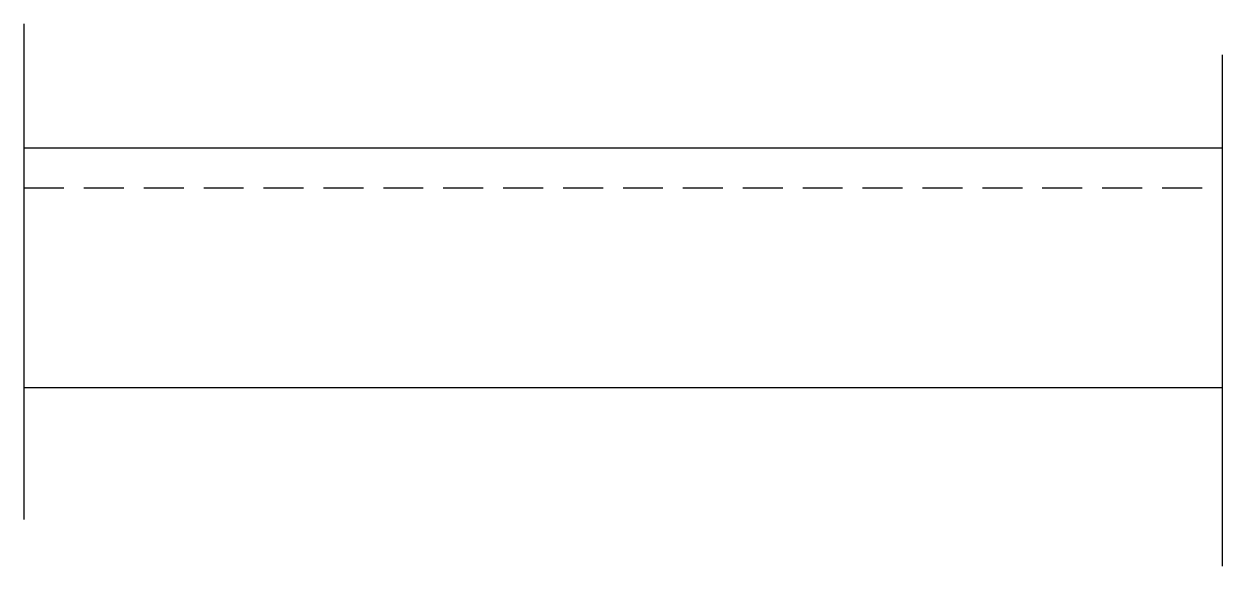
# Model space of a CAD drawing. Extents: x 919 to 1669, y 663 to 1002.
import ezdxf

# ---------------------------------------------------------------- set-up
doc = ezdxf.new("R2010")
doc.units = 0
doc.header["$LTSCALE"] = 10
doc.linetypes.add('HIDDEN', pattern=[0.375, 0.25, -0.125])
doc.layers.get('0').update_dxf_attribs({"linetype": 'CONTINUOUS'})
doc.layers.add('HID', color=7, linetype='HIDDEN')

msp = doc.modelspace()

# ---------------------------------------------------------------- linework, layer by layer
for p, q in [((918.58, 1002.23), (918.58, 691.83)), ((1668.58, 982.83), (1668.58, 662.73)), ((918.58, 924.63), (1668.58, 924.63)), ((918.58, 774.63), (1668.58, 774.63))]:
    msp.add_line(p, q)
at = {"layer": 'HID', "linetype": 'HIDDEN', "ltscale": 10}
msp.add_line((918.58, 899.63), (1668.58, 899.63), dxfattribs=at)

doc.saveas('drawing.dxf')
